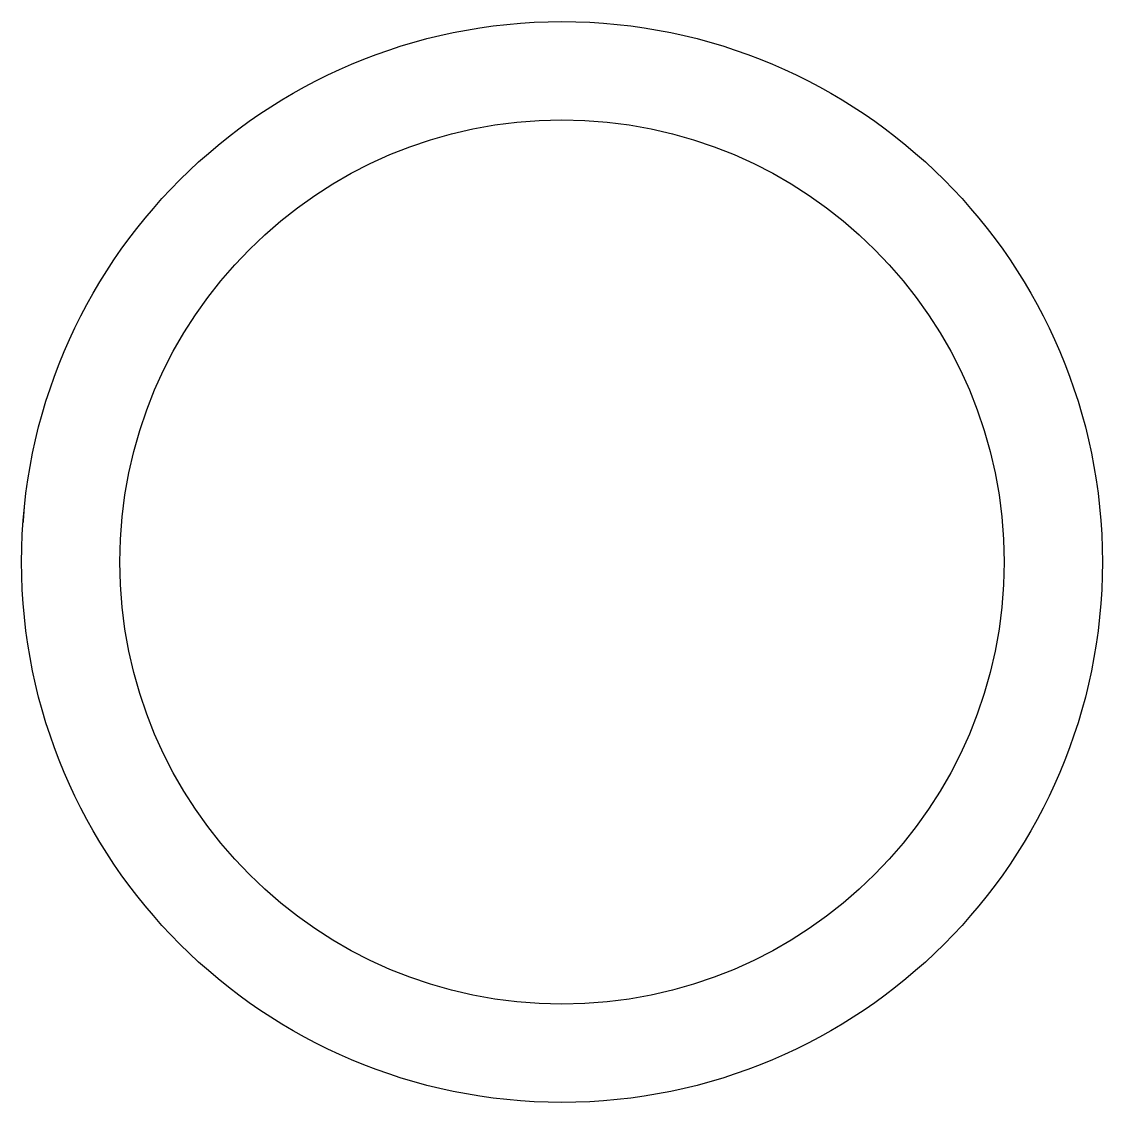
# Model space of a CAD drawing. Header units: millimetres. Extents: x -55 to 55, y -55 to 55.
import ezdxf

# ---------------------------------------------------------------- set-up
doc = ezdxf.new("R2010")
doc.units = ezdxf.units.MM
doc.header["$MEASUREMENT"] = 0

msp = doc.modelspace()

# ---------------------------------------------------------------- wipeouts: each hides what was drawn before it
msp.add_wipeout([(31.18, -45.31), (37.84, -39.92), (42.11, -35.37), (47.4, -27.91), (50.45, -21.92), (53.67, -12), (55, 0), (54.3, 8.72), (52.35, 16.85), (47.13, 28.35), (42.47, 34.95), (33.82, 43.37), (26.71, 48.08), (19.59, 51.39), (9.57, 54.16), (-4.37, 54.83), (-19.3, 51.5), (-30.05, 46.06), (-38.3, 39.47), (-42.84, 34.49), (-47.75, 27.29), (-51.32, 19.78), (-53.75, 11.68), (-54.82, 4.42), (-54.21, -9.29), (-51.93, -18.11), (-47.62, -27.51), (-42.9, -34.42), (-38.27, -39.5), (-32.7, -44.22), (-25.78, -48.58), (-17.77, -52.05), (-7.35, -54.51), (0, -55), (8.84, -54.29), (16.17, -52.57), (27.62, -47.56)])

# ---------------------------------------------------------------- next in the draw order: linework, layer by layer
at = {"linetype": 'Continuous', "ltscale": 0.1}
for radius in [55, 45]:
    msp.add_circle((0, 0), radius, dxfattribs=at)

doc.saveas('drawing.dxf')
